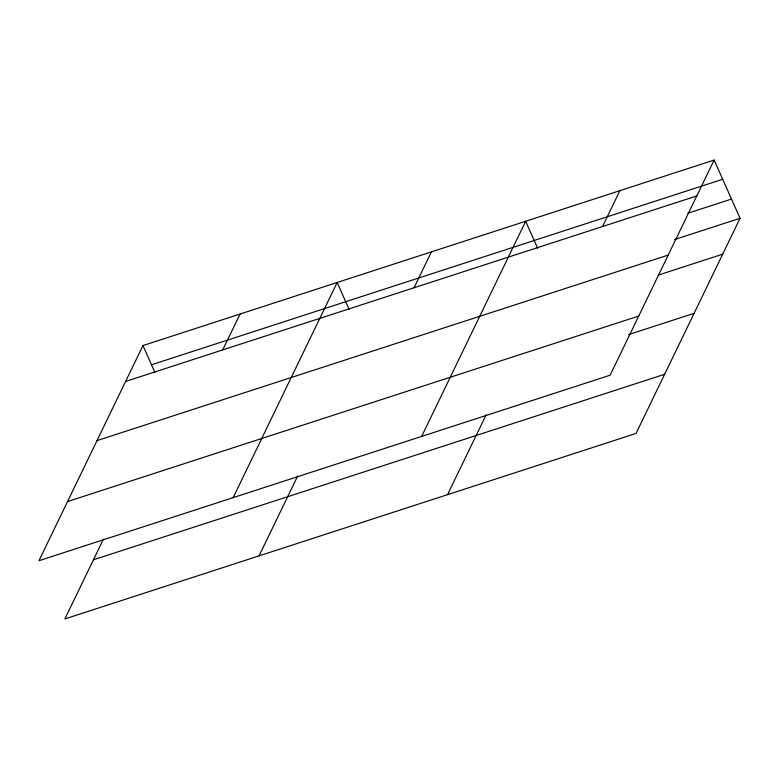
<?xml version="1.0" encoding="UTF-8"?>
<svg xmlns="http://www.w3.org/2000/svg" width="779" height="779" viewBox="0 0 779 779"><rect width="100%" height="100%" fill="white"/><g stroke="black" fill="none" stroke-linecap="round" stroke-linejoin="round"><path stroke-width="1.17" d="M714.139 160.055L142.956 345.564L38.95 560.714L610.132 375.196L714.139 160.055L740.05 218.286L636.044 433.436L64.861 618.945L103.461 539.107M222.706 349.907L240.059 314.025M233.155 497.635L337.161 282.495L349.138 309.409M259.066 555.875L297.656 476.037M414.058 287.763L431.4 251.88M421.643 436.415L525.65 221.275L537.627 248.189M447.555 494.655L486.145 414.817M602.547 226.543L619.889 190.66M151.506 364.786L722.688 179.267M125.614 381.447L696.796 195.928M687.828 213.251L731.5 199.073M674.536 239.562L740.05 218.286M97.015 440.602L668.197 255.093M658.343 275.075L722.708 254.168M67.549 501.559L638.731 316.04M628.595 334.6L694.108 313.324M93.461 559.789L664.643 374.28M142.956 345.564L154.933 372.489"/></g></svg>
